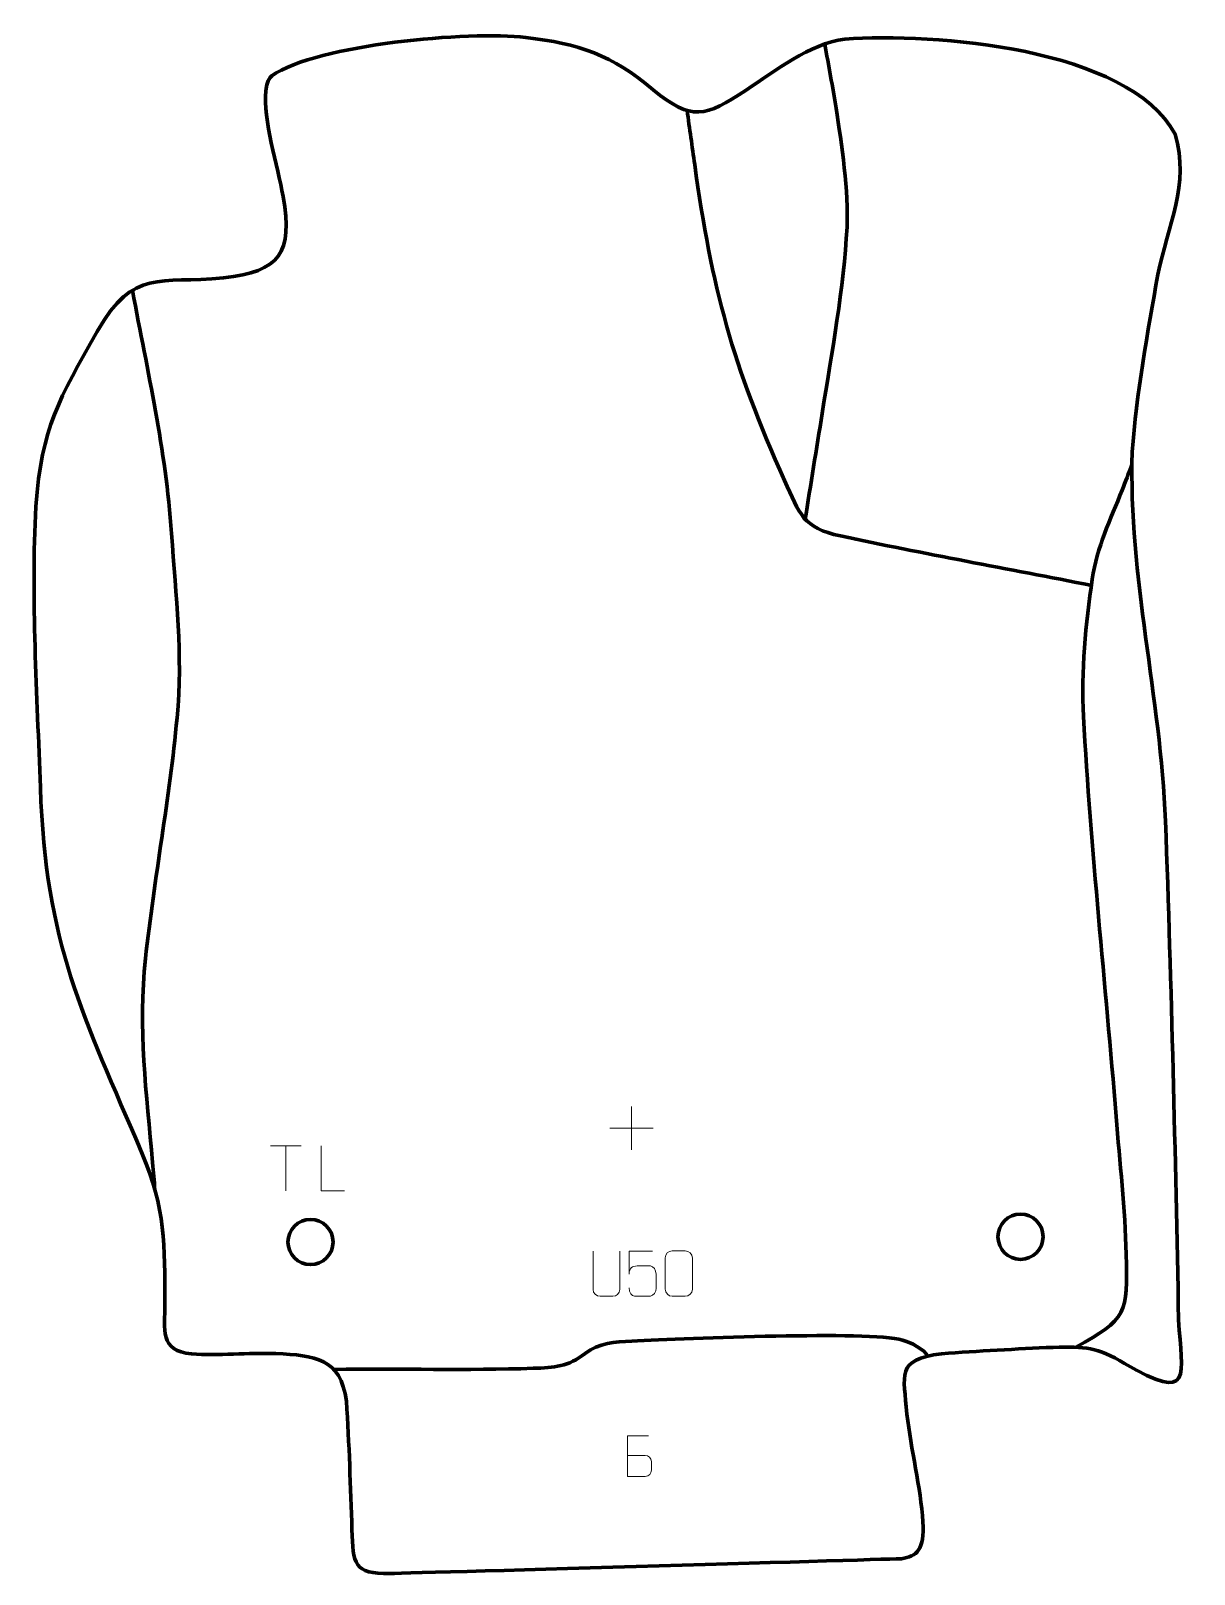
# Model space of a CAD drawing. Header units: millimetres. Extents: x 986 to 1629, y -27 to 826.
import ezdxf

# ---------------------------------------------------------------- set-up
doc = ezdxf.new("R2010")
doc.units = ezdxf.units.MM
doc.header["$MEASUREMENT"] = 0
doc.layers.add('layer 2', color=7, linetype='Continuous')
doc.layers.add('layer 3', color=7, linetype='Continuous')

msp = doc.modelspace()

# ---------------------------------------------------------------- linework, layer by layer
at = {"layer": 'layer 2', "color": 142, "lineweight": 200}
for centre in [(1533.2555, 159.1449), (1140.6139, 156.2347)]:
    msp.add_ellipse(centre, major_axis=(0, 12.5), ratio=1, dxfattribs=at)
at = {"layer": 'layer 2', "color": 142, "lineweight": 158}
for points, knots in [([(1414.0622, 555.2267), (1417.2268, 574.9149), (1420.3915, 594.603), (1423.5561, 614.2912), (1423.5561, 614.2912), (1428.8722, 647.2775), (1435.544, 684.1244), (1437.3165, 717.2938), (1437.3165, 717.2938), (1438.3441, 736.5246), (1434.2936, 763.6986), (1431.2463, 783.0743), (1431.2463, 783.0743), (1429.3805, 794.9381), (1427.1337, 806.7493), (1425.0082, 818.5693)], [0, 0, 0, 0, 0.2, 0.2, 0.2, 0.2, 0.4, 0.4, 0.4, 0.4, 0.6, 0.6, 0.6, 0.6, 1, 1, 1, 1]), ([(1572.6788, 519.2561), (1526.533, 528.3497), (1479.6681, 536.8212), (1433.738, 546.612), (1433.738, 546.612), (1412.6509, 551.1071), (1411.1711, 558.7804), (1402.771, 577.3333), (1402.771, 577.3333), (1374.151, 640.5456), (1362.418, 684.2069), (1353.0658, 751.9469), (1353.0658, 751.9469), (1351.6771, 761.9111), (1350.263, 771.8718), (1348.857, 781.8335)], [0, 0, 0, 0, 0.2, 0.2, 0.2, 0.2, 0.4, 0.4, 0.4, 0.4, 0.6, 0.6, 0.6, 0.6, 1, 1, 1, 1]), ([(1042.1485, 682.4167), (1050.6564, 636.5927), (1060.4483, 594.9234), (1063.7505, 548.0203), (1063.7505, 548.0203), (1066.2206, 512.9357), (1070.1276, 481.3135), (1066.8061, 445.9744), (1066.8061, 445.9744), (1062.6427, 401.6785), (1054.2407, 357.3821), (1049.3394, 312.9403), (1049.3394, 312.9403), (1045.1954, 274.8433), (1049.8931, 237.9853), (1053.2904, 200.111), (1053.2904, 200.111), (1053.7289, 195.1061), (1054.1561, 190.1008), (1054.5732, 185.0941)], [0, 0, 0, 0, 0.16666667, 0.16666667, 0.16666667, 0.16666667, 0.33333333, 0.33333333, 0.33333333, 0.33333333, 0.5, 0.5, 0.5, 0.5, 0.66666667, 0.66666667, 0.66666667, 0.66666667, 1, 1, 1, 1]), ([(1563.7853, 98.0722), (1592.2622, 113.8276), (1592.3798, 116.3865), (1591.6863, 149.4303), (1591.6863, 149.4303), (1591.1662, 174.2158), (1588.1061, 200.7486), (1586.1138, 225.649), (1586.1138, 225.649), (1580.2198, 299.316), (1572.1279, 372.9101), (1568.0362, 446.7364), (1568.0362, 446.7364), (1566.6609, 471.5521), (1569.2626, 498.1717), (1572.9109, 522.7427), (1572.9109, 522.7427), (1575.5721, 540.4855), (1582.9074, 555.5665), (1589.4713, 572.008), (1589.4713, 572.008), (1591.2644, 576.6436), (1593.0576, 581.2791), (1594.8508, 585.9147)], [0, 0, 0, 0, 0.14285714, 0.14285714, 0.14285714, 0.14285714, 0.28571429, 0.28571429, 0.28571429, 0.28571429, 0.42857143, 0.42857143, 0.42857143, 0.42857143, 0.57142857, 0.57142857, 0.57142857, 0.57142857, 0.71428571, 0.71428571, 0.71428571, 0.71428571, 1, 1, 1, 1]), ([(1153.4439, 85.7924), (1190.0704, 86.2066), (1227.222, 85.2374), (1263.7429, 86.3907), (1263.7429, 86.3907), (1275.6685, 86.7673), (1282.8715, 87.2198), (1292.5217, 94.639), (1292.5217, 94.639), (1300.1964, 100.5393), (1308.9051, 101.0342), (1318.313, 101.4693), (1318.313, 101.4693), (1350.2094, 102.9445), (1448.7172, 107.1109), (1467.9843, 102.0415), (1467.9843, 102.0415), (1472.1746, 100.9389), (1480.3928, 96.7642), (1481.9616, 92.9332)], [0, 0, 0, 0, 0.16666667, 0.16666667, 0.16666667, 0.16666667, 0.33333333, 0.33333333, 0.33333333, 0.33333333, 0.5, 0.5, 0.5, 0.5, 0.66666667, 0.66666667, 0.66666667, 0.66666667, 1, 1, 1, 1])]:
    msp.add_open_spline(points, degree=3, knots=knots, dxfattribs=at)
at = {"layer": 'layer 2', "color": 250, "lineweight": 9}
for points in [[(1318.1736, 231.196), (1318.1736, 231.196), (1318.1736, 207.2181), (1318.1736, 207.2181)], [(1306.1847, 219.207), (1306.1847, 219.207), (1330.1626, 219.207), (1330.1626, 219.207)], [(1118.4355, 209.4355), (1118.4355, 209.4355), (1135.4227, 209.4355), (1135.4227, 209.4355)], [(1126.9293, 184.5055), (1126.9293, 184.5055), (1126.9293, 209.459), (1126.9293, 209.459)]]:
    msp.add_open_spline(points, degree=3, dxfattribs=at)
for points, knots in [([(1159.4251, 184.5054), (1159.4251, 184.5054), (1146.476, 184.5054), (1146.476, 184.5054), (1146.476, 184.5054), (1146.476, 184.5054), (1146.476, 209.459), (1146.476, 209.459)], [0, 0, 0, 0, 0.33333333, 0.33333333, 0.33333333, 0.33333333, 1, 1, 1, 1]), ([(1311.602, 151.2547), (1311.6016, 145.7152), (1311.6974, 135.5134), (1311.6978, 129.973), (1311.6978, 129.973), (1311.558, 127.7335), (1309.8808, 126.3073), (1307.7331, 126.2968), (1307.7331, 126.2968), (1305.4012, 126.2972), (1303.0693, 126.2972), (1300.7378, 126.2968), (1300.7378, 126.2968), (1298.8128, 126.1953), (1296.8407, 128.0118), (1296.8519, 129.9563), (1296.8519, 129.9563), (1296.8522, 135.5182), (1296.9476, 145.6936), (1296.9472, 151.2547)], [0, 0, 0, 0, 0.16666667, 0.16666667, 0.16666667, 0.16666667, 0.33333333, 0.33333333, 0.33333333, 0.33333333, 0.5, 0.5, 0.5, 0.5, 0.66666667, 0.66666667, 0.66666667, 0.66666667, 1, 1, 1, 1]), ([(1329.6689, 151.2285), (1329.6689, 151.2285), (1316.8172, 151.2285), (1316.8172, 151.2285), (1316.8172, 151.2285), (1316.8175, 146.9979), (1316.8175, 142.767), (1316.8172, 138.5358), (1316.8172, 138.5358), (1316.8169, 141.8459), (1318.4479, 142.9177), (1321.2599, 142.9782), (1321.2599, 142.9782), (1323.6995, 142.9785), (1326.139, 142.9785), (1328.5782, 142.9782), (1328.5782, 142.9782), (1330.228, 142.985), (1331.7029, 140.6045), (1331.7314, 138.5358), (1331.7314, 138.5358), (1331.7311, 135.9485), (1331.7311, 133.3609), (1331.7314, 130.7732), (1331.7314, 130.7732), (1331.7776, 128.8138), (1330.2782, 126.3775), (1328.6523, 126.319), (1328.6523, 126.319), (1326.6958, 126.3193), (1321.8008, 126.3193), (1319.8438, 126.319), (1319.8438, 126.319), (1317.9983, 126.3102), (1316.8912, 128.275), (1316.8704, 130.8261)], [0, 0, 0, 0, 0.1, 0.1, 0.1, 0.1, 0.2, 0.2, 0.2, 0.2, 0.3, 0.3, 0.3, 0.3, 0.4, 0.4, 0.4, 0.4, 0.5, 0.5, 0.5, 0.5, 0.6, 0.6, 0.6, 0.6, 0.7, 0.7, 0.7, 0.7, 0.8, 0.8, 0.8, 0.8, 1, 1, 1, 1]), ([(1340.6941, 151.273), (1343.0602, 151.273), (1345.4267, 151.273), (1347.7932, 151.273), (1347.7932, 151.273), (1349.7737, 151.3086), (1351.7997, 149.8143), (1351.8268, 147.3722), (1351.8268, 147.3722), (1351.8264, 141.6148), (1351.8264, 135.857), (1351.8268, 130.0988), (1351.8268, 130.0988), (1351.6847, 127.7712), (1349.9783, 126.2889), (1347.7932, 126.2781), (1347.7932, 126.2781), (1345.4208, 126.2785), (1343.0484, 126.2785), (1340.6764, 126.2781), (1340.6764, 126.2781), (1338.7179, 126.1725), (1336.7115, 128.0604), (1336.7229, 130.0814), (1336.7229, 130.0814), (1336.7233, 135.862), (1336.7233, 141.6423), (1336.7229, 147.4221), (1336.7229, 147.4221), (1336.7272, 149.5641), (1338.5043, 151.2866), (1340.6941, 151.273)], [0, 0, 0, 0, 0.11111111, 0.11111111, 0.11111111, 0.11111111, 0.22222222, 0.22222222, 0.22222222, 0.22222222, 0.33333333, 0.33333333, 0.33333333, 0.33333333, 0.44444444, 0.44444444, 0.44444444, 0.44444444, 0.55555556, 0.55555556, 0.55555556, 0.55555556, 0.66666667, 0.66666667, 0.66666667, 0.66666667, 0.77777778, 0.77777778, 0.77777778, 0.77777778, 1, 1, 1, 1]), ([(1315.8388, 38.2448), (1319.0978, 38.2452), (1322.3571, 38.2452), (1325.6168, 38.2448), (1325.6168, 38.2448), (1327.3862, 38.2293), (1329.1091, 36.6743), (1329.1091, 34.8385), (1329.1091, 34.8385), (1329.1087, 33.8277), (1329.1087, 31.0964), (1329.1091, 30.0853), (1329.1091, 30.0853), (1329.1249, 28.4212), (1327.7436, 26.6174), (1325.6643, 26.6326), (1325.6643, 26.6326), (1322.4043, 26.6329), (1319.1446, 26.6329), (1315.8852, 26.6326), (1315.8852, 26.6326), (1315.8852, 34.083), (1315.8852, 41.5331), (1315.8852, 48.9829), (1315.8852, 48.9829), (1318.0113, 48.9829), (1325.483, 48.9829), (1327.6094, 48.9829)], [0, 0, 0, 0, 0.125, 0.125, 0.125, 0.125, 0.25, 0.25, 0.25, 0.25, 0.375, 0.375, 0.375, 0.375, 0.5, 0.5, 0.5, 0.5, 0.625, 0.625, 0.625, 0.625, 0.75, 0.75, 0.75, 0.75, 1, 1, 1, 1])]:
    msp.add_open_spline(points, degree=3, knots=knots, dxfattribs=at)
at = {"layer": 'layer 3', "color": 242, "lineweight": 158}
msp.add_open_spline([(1467.4136, -18.8686), (1475.7997, -17.5494), (1480.2325, -13.9541), (1479.2577, 1.4917), (1479.2577, 1.4917), (1478.0636, 20.4104), (1472.6548, 41.617), (1470.4499, 61.0858), (1470.4499, 61.0858), (1468.7397, 82.869), (1464.113, 91.2577), (1489.5319, 94.4716), (1489.5319, 94.4716), (1509.9067, 95.8662), (1530.9406, 97.1554), (1551.3314, 97.9848), (1551.3314, 97.9848), (1569.2139, 98.5653), (1575.4258, 98.083), (1590.7058, 89.1357), (1590.7058, 89.1357), (1629.2686, 66.5551), (1622.3411, 82.5532), (1620.6918, 113.1342), (1620.6918, 113.1342), (1618.8891, 205.0907), (1616.7829, 296.9077), (1613.4386, 388.8269), (1613.4386, 388.8269), (1610.6864, 457.9589), (1592.9412, 523.8522), (1594.9944, 593.1034), (1594.9944, 593.1034), (1597.269, 624.4892), (1603.5499, 659.9964), (1609.2508, 691.0954), (1609.2508, 691.0954), (1614.4986, 718.3881), (1627.0589, 740.7331), (1618.7431, 768.693), (1618.7431, 768.693), (1592.9925, 816.8297), (1484.7521, 824.7935), (1436.1455, 821.3462), (1436.1455, 821.3462), (1416.2454, 818.4593), (1397.9905, 804.1021), (1381.556, 793.0982), (1381.556, 793.0982), (1358.6739, 778.1198), (1351.6186, 775.78), (1330.1576, 793.2582), (1330.1576, 793.2582), (1307.5224, 812.5791), (1288.9694, 818.7613), (1259.7277, 822.2349), (1259.7277, 822.2349), (1228.2187, 825.864), (1144.6344, 818.4996), (1119.1471, 801.0148), (1119.1471, 801.0148), (1116.941, 798.5055), (1116.3204, 795.9888), (1115.9461, 792.7059), (1115.9461, 792.7059), (1114.1663, 777.095), (1122.5215, 751.0468), (1125.4445, 734.3228), (1125.4445, 734.3228), (1130.9567, 702.7858), (1123.6391, 692.797), (1092.5519, 689.362), (1092.5519, 689.362), (1056.4675, 685.6275), (1043.3869, 695.0963), (1022.6018, 659.7175), (1022.6018, 659.7175), (1001.6746, 622.0467), (991.9521, 607.1676), (988.7563, 562.8285), (988.7563, 562.8285), (985.9662, 512.4456), (989.4757, 458.2396), (991.2235, 407.6159), (991.2235, 407.6159), (994.1664, 320.9401), (1014.6129, 282.043), (1047.5703, 204.9736), (1047.5703, 204.9736), (1060.336, 174.8337), (1060.0344, 154.5515), (1060.1023, 121.995), (1060.1023, 121.995), (1060.0826, 107.8193), (1056.9532, 95.9388), (1074.78, 94.4481), (1074.78, 94.4481), (1089.5459, 93.2133), (1106.2145, 95.1381), (1121.5129, 94.5608), (1121.5129, 94.5608), (1142.9616, 93.3765), (1157.2279, 92.4177), (1160.4476, 68.1644), (1160.4476, 68.1644), (1162.0737, 44.9618), (1162.6697, 20.5256), (1163.5365, -2.8001), (1163.5365, -2.8001), (1164.2005, -21.7969), (1164.4932, -27.3981), (1184.4916, -27.0363), (1184.4916, -27.0363), (1204.49, -26.6745), (1467.4136, -18.8686), (1467.4136, -18.8686)], degree=3, knots=[0, 0, 0, 0, 0.03333333, 0.03333333, 0.03333333, 0.03333333, 0.06666667, 0.06666667, 0.06666667, 0.06666667, 0.1, 0.1, 0.1, 0.1, 0.13333333, 0.13333333, 0.13333333, 0.13333333, 0.16666667, 0.16666667, 0.16666667, 0.16666667, 0.2, 0.2, 0.2, 0.2, 0.23333333, 0.23333333, 0.23333333, 0.23333333, 0.26666667, 0.26666667, 0.26666667, 0.26666667, 0.3, 0.3, 0.3, 0.3, 0.33333333, 0.33333333, 0.33333333, 0.33333333, 0.36666667, 0.36666667, 0.36666667, 0.36666667, 0.4, 0.4, 0.4, 0.4, 0.43333333, 0.43333333, 0.43333333, 0.43333333, 0.46666667, 0.46666667, 0.46666667, 0.46666667, 0.5, 0.5, 0.5, 0.5, 0.53333333, 0.53333333, 0.53333333, 0.53333333, 0.56666667, 0.56666667, 0.56666667, 0.56666667, 0.6, 0.6, 0.6, 0.6, 0.63333333, 0.63333333, 0.63333333, 0.63333333, 0.66666667, 0.66666667, 0.66666667, 0.66666667, 0.7, 0.7, 0.7, 0.7, 0.73333333, 0.73333333, 0.73333333, 0.73333333, 0.76666667, 0.76666667, 0.76666667, 0.76666667, 0.8, 0.8, 0.8, 0.8, 0.83333333, 0.83333333, 0.83333333, 0.83333333, 0.86666667, 0.86666667, 0.86666667, 0.86666667, 0.9, 0.9, 0.9, 0.9, 0.93333333, 0.93333333, 0.93333333, 0.93333333, 1, 1, 1, 1], dxfattribs=at)

doc.saveas('drawing.dxf')
